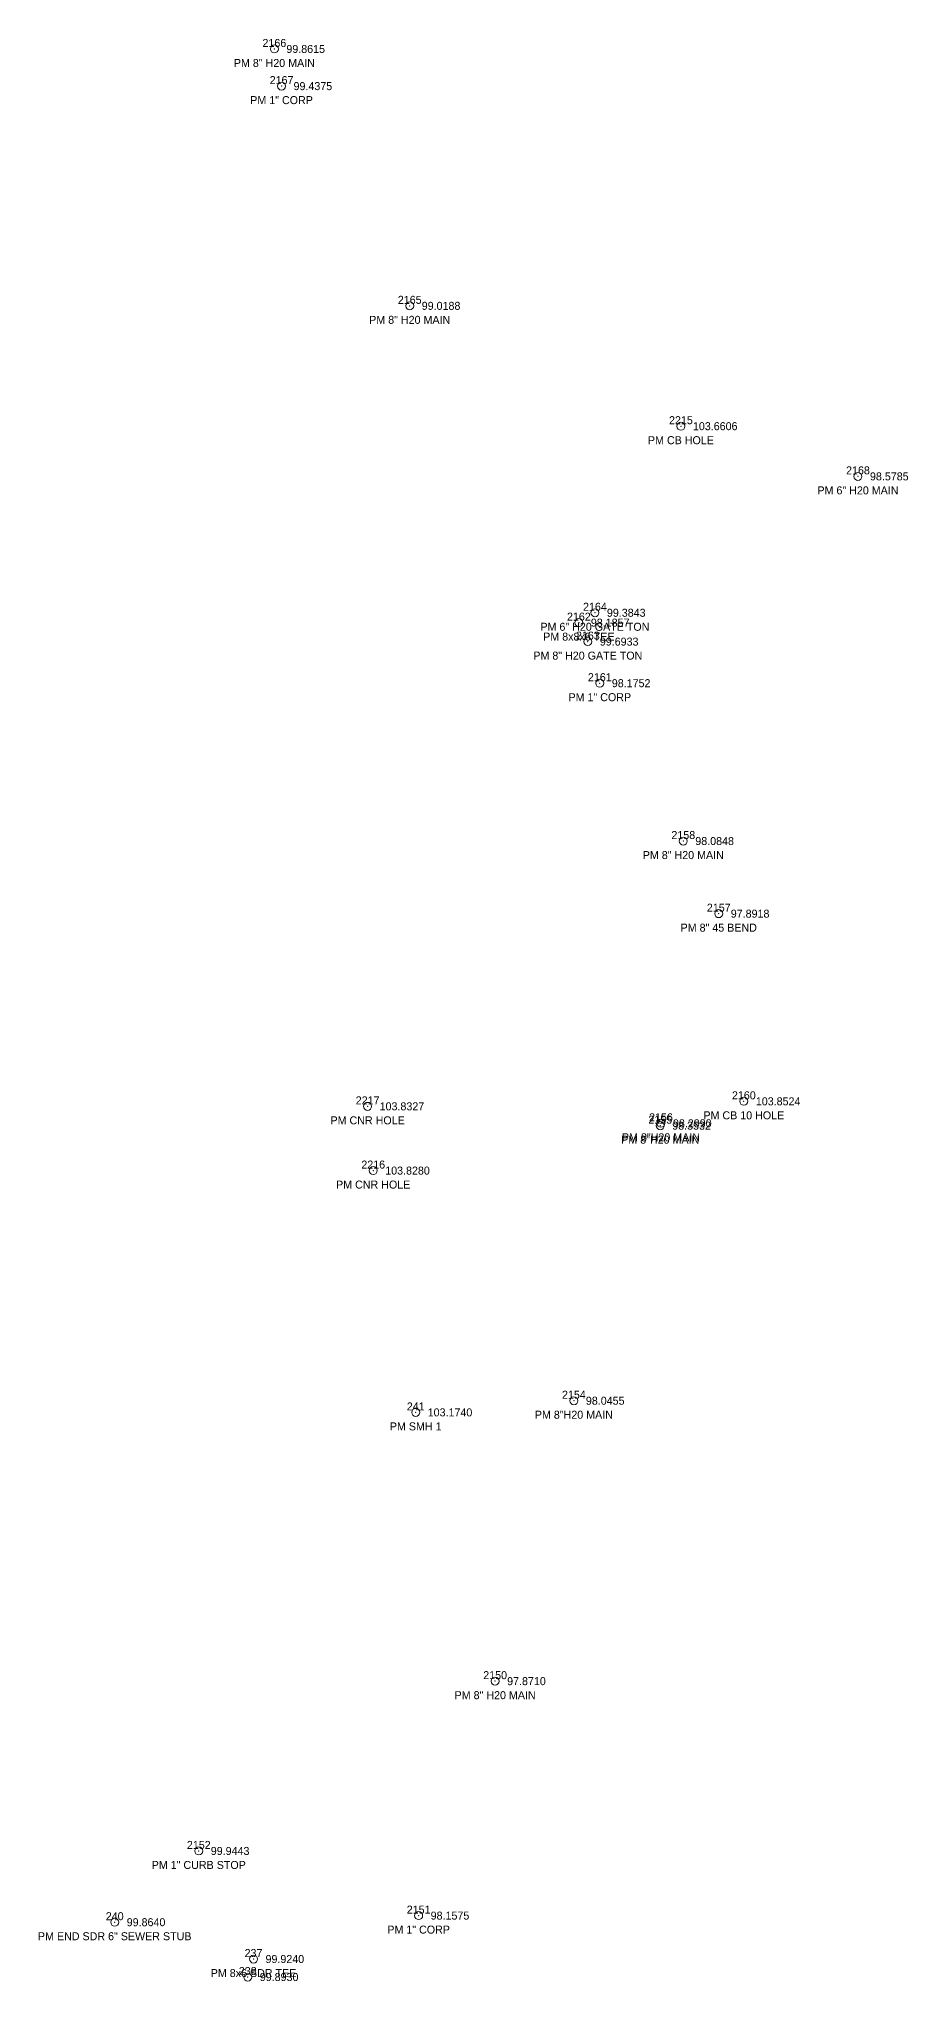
# Model space of a CAD drawing. Extents: x 1196333 to 1196982, y 245092 to 245652.
# Drawn here: x 1196749.4 to 1196803.7, y 245531.1 to 245652.4 of the extents above; entities that cross this region are included whole.
import ezdxf
from ezdxf.enums import TextEntityAlignment as Align

# ---------------------------------------------------------------- set-up
doc = ezdxf.new("R2010")
doc.units = 21
doc.header["$LTSCALE"] = 50
doc.header["$MEASUREMENT"] = 0
for name, color, linetype, lineweight, true_color in [('PNTDESC', 3, 'Continuous', 0, 0x00ff00), ('PNTELEV', 5, 'Continuous', 0, 0x0000ff), ('PNTS', 1, 'Continuous', 0, 0xff0000)]:
    doc.layers.add(name, color=color, linetype=linetype, lineweight=lineweight, true_color=true_color)
doc.layers.add('PNTNO', color=7, linetype='Continuous', lineweight=0)
doc.styles.add('PTXT', font='txt', dxfattribs={"height": 0.304801})

msp = doc.modelspace()

# ---------------------------------------------------------------- linework, layer by layer
at = {"layer": 'PNTS', "linetype": 'Continuous'}
for centre in [(1196764.0951, 245651.805, 99.8615), (1196764.544, 245649.4845, 99.4375), (1196772.5569, 245635.7572, 99.0188), (1196789.5108, 245628.2383, 103.6606), (1196800.5798, 245625.1027, 98.5785), (1196784.1348, 245616.5821, 99.3843), (1196783.1304, 245615.9664, 98.1857), (1196783.6916, 245614.7798, 99.6933), (1196784.4406, 245612.1824, 98.1752), (1196789.6603, 245602.3196, 98.0848), (1196791.8771, 245597.7843, 97.8918), (1196769.9254, 245585.7465, 103.8327), (1196793.4438, 245586.0604, 103.8524), (1196788.219, 245584.5389, 98.3532), (1196788.2642, 245584.6866, 98.299), (1196770.2742, 245581.733, 103.828), (1196782.8197, 245567.3556, 98.0455), (1196772.931, 245566.626, 103.174), (1196777.8967, 245549.8348, 97.871), (1196759.3692, 245539.2278, 99.9443), (1196754.114, 245534.774, 99.864), (1196773.1151, 245535.188, 98.1575), (1196762.791, 245532.474, 99.924), (1196762.433, 245531.35, 99.893)]:
    msp.add_circle(centre, 0.25, dxfattribs=at)
at = {"layer": 'PNTS'}
for p in [(1196764.0951, 245651.805, 99.8615), (1196764.544, 245649.4845, 99.4375), (1196772.5569, 245635.7572, 99.0188), (1196789.5108, 245628.2383, 103.6606), (1196800.5798, 245625.1027, 98.5785), (1196783.1304, 245615.9664, 98.1857), (1196784.1348, 245616.5821, 99.3843), (1196783.6916, 245614.7798, 99.6933), (1196784.4406, 245612.1824, 98.1752), (1196789.6603, 245602.3196, 98.0848), (1196791.8771, 245597.7843, 97.8918), (1196769.9254, 245585.7465, 103.8327), (1196793.4438, 245586.0604, 103.8524), (1196788.219, 245584.5389, 98.3532), (1196788.2642, 245584.6866, 98.299), (1196770.2742, 245581.733, 103.828), (1196782.8197, 245567.3556, 98.0455), (1196772.931, 245566.626, 103.174), (1196777.8967, 245549.8348, 97.871), (1196759.3692, 245539.2278, 99.9443), (1196754.114, 245534.774, 99.864), (1196773.1151, 245535.188, 98.1575), (1196762.791, 245532.474, 99.924), (1196762.433, 245531.35, 99.893)]:
    msp.add_point(p, dxfattribs=at)

# ---------------------------------------------------------------- texts
at = {"layer": 'PNTDESC', "style": 'PTXT'}
for s, p in [('PM 8" H20 MAIN', (1196764.0951, 245650.93, 99.8615)), ('PM 1" CORP', (1196764.544, 245648.6095, 99.4375)), ('PM 8" H20 MAIN', (1196772.5569, 245634.8822, 99.0188)), ('PM CB HOLE', (1196789.5108, 245627.3633, 103.6606)), ('PM 6" H20 MAIN', (1196800.5798, 245624.2277, 98.5785)), ('PM 6" H20 GATE TON', (1196784.1348, 245615.7071, 99.3843)), ('PM 8x8x6 TEE', (1196783.1304, 245615.0914, 98.1857)), ('PM 8" H20 GATE TON', (1196783.6916, 245613.9048, 99.6933)), ('PM 1" CORP', (1196784.4406, 245611.3074, 98.1752)), ('PM 8" H20 MAIN', (1196789.6603, 245601.4446, 98.0848)), ('PM 8" 45 BEND', (1196791.8771, 245596.9093, 97.8918)), ('PM CB 10 HOLE', (1196793.4438, 245585.1854, 103.8524)), ('PM CNR HOLE', (1196769.9254, 245584.8715, 103.8327)), ('PM 8"H20 MAIN', (1196788.2642, 245583.8116, 98.299)), ('PM 8"H20 MAIN', (1196788.219, 245583.6639, 98.3532)), ('PM CNR HOLE', (1196770.2742, 245580.858, 103.828)), ('PM SMH 1', (1196772.931, 245565.751, 103.174)), ('PM 8"H20 MAIN', (1196782.8197, 245566.4806, 98.0455)), ('PM 8" H20 MAIN', (1196777.8967, 245548.9598, 97.871)), ('PM 1" CURB STOP', (1196759.3692, 245538.3528, 99.9443)), ('PM 1" CORP', (1196773.1151, 245534.313, 98.1575)), ('PM END SDR 6" SEWER STUB', (1196754.114, 245533.899, 99.864)), ('PM 8x6 SDR TEE', (1196762.791, 245531.599, 99.924))]:
    msp.add_text(s, height=0.5, dxfattribs=at).set_placement(p, align=Align.MIDDLE)
at = {"layer": 'PNTELEV', "style": 'PTXT'}
for s, p in [('99.8615', (1196764.8451, 245651.555, 99.8615)), ('99.4375', (1196765.294, 245649.2345, 99.4375)), ('99.0188', (1196773.3069, 245635.5072, 99.0188)), ('103.6606', (1196790.2608, 245627.9883, 103.6606)), ('98.5785', (1196801.3298, 245624.8527, 98.5785)), ('99.3843', (1196784.8848, 245616.3321, 99.3843)), ('98.1857', (1196783.8804, 245615.7164, 98.1857)), ('99.6933', (1196784.4416, 245614.5298, 99.6933)), ('98.1752', (1196785.1906, 245611.9324, 98.1752)), ('98.0848', (1196790.4103, 245602.0696, 98.0848)), ('97.8918', (1196792.6271, 245597.5343, 97.8918)), ('103.8327', (1196770.6754, 245585.4965, 103.8327)), ('103.8524', (1196794.1938, 245585.8104, 103.8524)), ('98.3532', (1196788.969, 245584.2889, 98.3532)), ('98.2990', (1196789.0142, 245584.4366, 98.299)), ('103.8280', (1196771.0242, 245581.483, 103.828)), ('98.0455', (1196783.5697, 245567.1056, 98.0455)), ('103.1740', (1196773.681, 245566.376, 103.174)), ('97.8710', (1196778.6467, 245549.5848, 97.871)), ('99.9443', (1196760.1192, 245538.9778, 99.9443)), ('99.8640', (1196754.864, 245534.524, 99.864)), ('98.1575', (1196773.8651, 245534.938, 98.1575)), ('99.9240', (1196763.541, 245532.224, 99.924)), ('99.8930', (1196763.183, 245531.1, 99.893))]:
    msp.add_text(s, height=0.5, dxfattribs=at).set_placement(p)
at = {"layer": 'PNTNO', "style": 'PTXT'}
for s, p in [('2166', (1196764.0951, 245652.18, 99.8615)), ('2167', (1196764.544, 245649.8595, 99.4375)), ('2165', (1196772.5569, 245636.1322, 99.0188)), ('2215', (1196789.5108, 245628.6133, 103.6606)), ('2168', (1196800.5798, 245625.4777, 98.5785)), ('2164', (1196784.1348, 245616.9571, 99.3843)), ('2162', (1196783.1304, 245616.3414, 98.1857)), ('2163', (1196783.6916, 245615.1548, 99.6933)), ('2161', (1196784.4406, 245612.5574, 98.1752)), ('2158', (1196789.6603, 245602.6946, 98.0848)), ('2157', (1196791.8771, 245598.1593, 97.8918)), ('2160', (1196793.4438, 245586.4354, 103.8524)), ('2217', (1196769.9254, 245586.1215, 103.8327)), ('2156', (1196788.2642, 245585.0616, 98.299)), ('2155', (1196788.219, 245584.9139, 98.3532)), ('2216', (1196770.2742, 245582.108, 103.828)), ('241', (1196772.931, 245567.001, 103.174)), ('2154', (1196782.8197, 245567.7306, 98.0455)), ('2150', (1196777.8967, 245550.2098, 97.871)), ('2152', (1196759.3692, 245539.6028, 99.9443)), ('2151', (1196773.1151, 245535.563, 98.1575)), ('240', (1196754.114, 245535.149, 99.864)), ('237', (1196762.791, 245532.849, 99.924)), ('238', (1196762.433, 245531.725, 99.893))]:
    msp.add_text(s, height=0.5, dxfattribs=at).set_placement(p, align=Align.MIDDLE)

doc.saveas('drawing.dxf')
